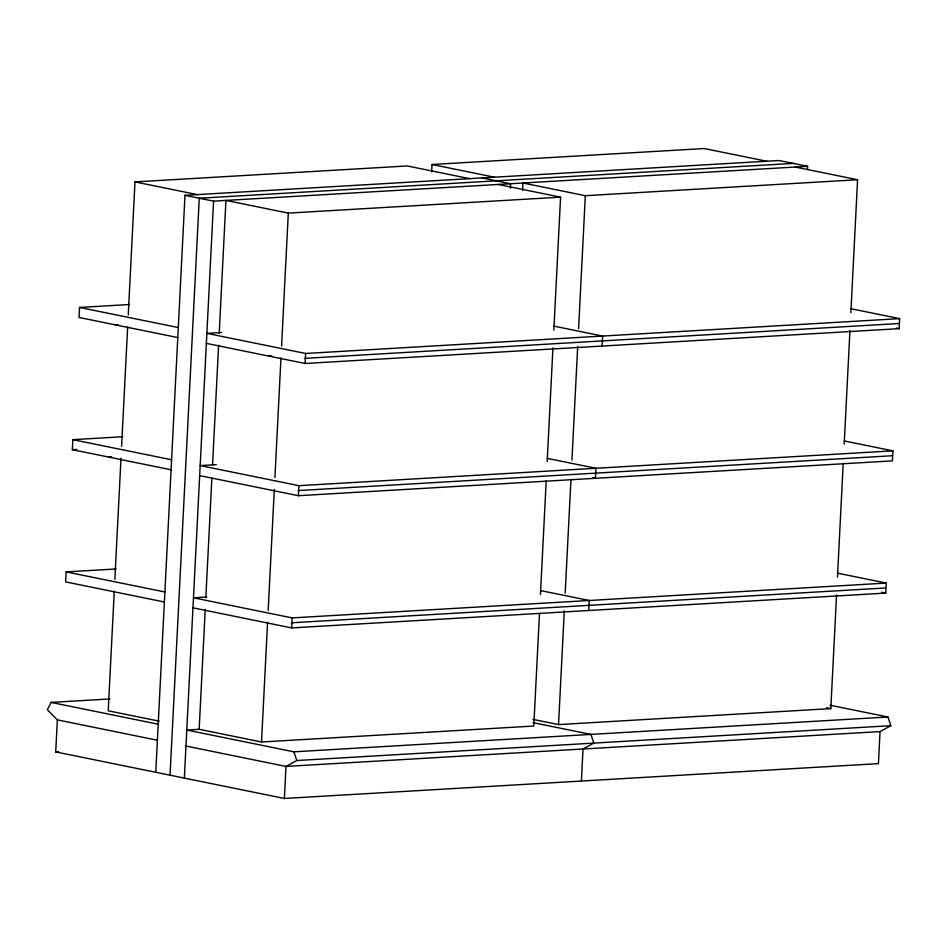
<?xml version="1.0" encoding="UTF-8"?>
<svg xmlns="http://www.w3.org/2000/svg" width="947" height="947" viewBox="0 0 947 947"><rect width="100%" height="100%" fill="white"/><g stroke="black" fill="none" stroke-linecap="round" stroke-linejoin="round"><path stroke-width="1.42" d="M830.105 705.231L887.931 716.997L890.843 725.686L880.047 731.593L878.425 763.637L284.384 798.463L55.719 751.918L57.341 719.874L47.35 709.741L51.079 702.402L109.888 698.957M114.267 591.129L108.207 710.783L159.226 721.176M114.859 579.304L121.003 458.17M121.595 446.345L127.667 326.679M128.259 314.866L134.995 181.907L407.257 165.95L469.629 178.64M155.758 772.29L184.985 195.331L779.026 160.505L807.602 166.317L807.46 169.276M170.046 775.191L199.272 198.243L793.314 163.405M184.345 778.103L213.572 201.143L184.985 195.331M539.47 613.751L533.788 726.029L261.514 741.998L199.154 729.297L205.215 609.631M205.819 597.817L211.879 478.152M212.554 464.859L218.615 345.193M219.207 333.38L225.942 200.421L288.314 213.111L560.577 197.154L553.841 330.112M261.514 741.998L267.575 622.333M268.179 610.507L274.31 489.374M274.914 477.56L280.975 357.895M281.579 346.069L288.314 213.111M284.384 798.463L286.006 766.419L296.813 760.524L890.843 725.686M431.643 171.881L432.01 164.494L704.284 148.537L766.644 161.227M510.362 188.169L510.587 183.73L481.999 177.918M522.59 190.394L522.957 183.008L585.329 195.698L857.591 179.741L850.856 312.699M540.441 594.55L546.206 480.792M547.177 461.591L552.941 347.833M836.568 594.858L830.803 708.616L558.541 724.585L564.294 610.827M565.193 593.094L570.958 479.348M571.929 460.135L577.694 346.389M578.593 328.656L585.329 195.698M581.399 781.05L583.021 749.006L593.828 743.099L590.916 734.41L533.007 722.632M837.456 577.137L843.221 463.379M844.191 444.179L849.956 330.42M171.087 469.783L72.339 449.683L72.848 439.668L122.838 436.733M305.112 363.482L305.621 353.468L899.65 318.642L899.141 328.656L305.112 363.482L206.363 343.382M298.412 495.707L298.921 485.681L892.95 450.855L892.441 460.869L298.412 495.707L199.663 475.607M291.712 627.92L292.221 617.906L886.25 583.08L885.741 593.094L291.712 627.92L192.963 607.82M213.572 201.143L807.602 166.317M177.776 337.57L79.039 317.47L79.548 307.444L129.538 304.52M115.416 324.868L118.351 324.703M221.574 332.504L206.872 333.368L305.621 353.468M268.723 356.072L271.671 355.906M304.792 358.357L898.821 323.531M72.339 449.683L76.754 449.423M108.716 457.093L111.663 456.916M216.342 464.634L200.172 465.581L298.921 485.681M298.092 490.582L892.121 455.744M164.387 602.008L65.639 581.908L66.148 571.893L116.138 568.958M206.706 597.024L193.472 597.806L292.221 617.906M291.392 622.795L885.433 587.969M199.154 729.297L186.772 730.03L293.89 751.823L887.931 716.997M55.719 751.918L58.655 751.752M880.047 731.593L286.006 766.419L185.967 746.047M795.231 167.039L857.591 179.741M432.01 164.494L494.381 177.184M498.205 184.464L560.577 197.154M850.998 308.734L899.65 318.642M896.347 328.088L899.141 328.656M134.995 181.907L197.367 194.609M553.971 326.147L602.635 336.055L602.126 346.069M844.298 440.959L892.95 450.855M79.548 307.444L178.285 327.544M547.283 458.372L595.935 468.268L595.426 478.282L592.633 477.714M837.598 573.172L886.25 583.08M881.55 592.242L885.741 593.094M72.848 439.668L171.585 459.769M540.583 590.585L589.235 600.493L588.726 610.507M826.553 707.752L830.803 708.616M66.148 571.893L164.896 591.982M533.019 719.389L558.541 724.585M51.079 702.402L158.196 724.206M57.341 719.874L157.38 740.234M293.89 751.823L296.813 760.524"/></g></svg>
